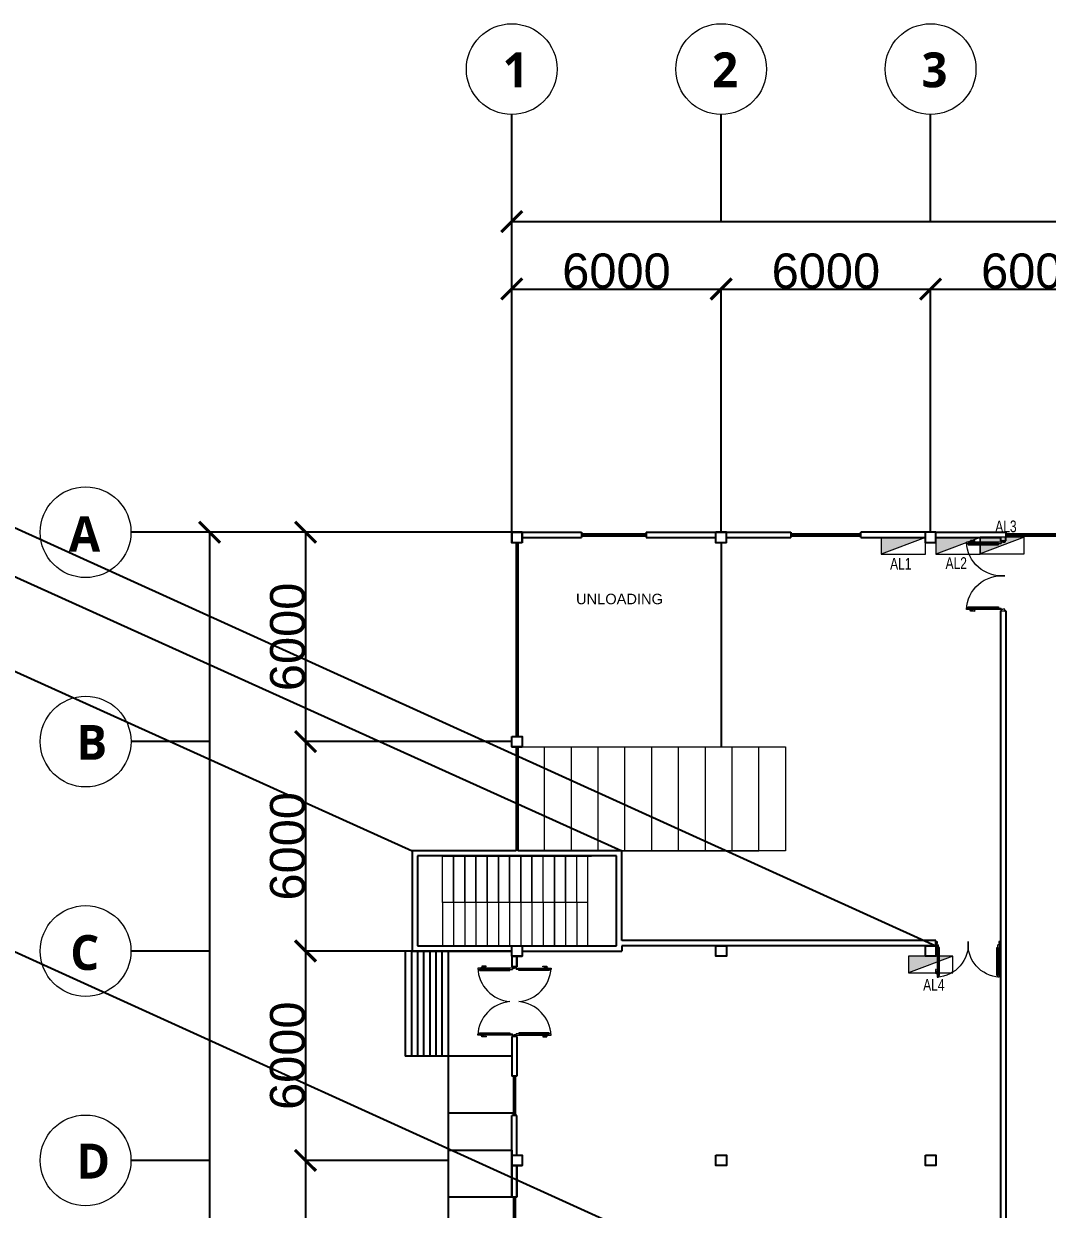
# Model space of a CAD drawing. Header units: millimetres. Extents: x 3339 to 2017737, y 4955 to 2748989.
# Drawn here: x 1082071 to 1111394, y 1418043 to 1452013 of the extents above; entities that cross this region are included whole.
import ezdxf

# ---------------------------------------------------------------- set-up
doc = ezdxf.new("R2010")
doc.units = ezdxf.units.MM
doc.header["$LTSCALE"] = 30
for name, color, linetype, lineweight in [('A-DETL-GENF', 92, 'Continuous', 13), ('A-DOOR', 31, 'Continuous', 13), ('A-WALL', 113, 'Continuous', 13), ('LIGHTING', 3, 'Continuous', 5), ('P-SANR-FIXT', 6, 'Continuous', 13), ('S-GRID-IDEN', 1, 'Continuous', 13), ('STAIR', 1, 'Continuous', 5)]:
    doc.layers.add(name, color=color, linetype=linetype, lineweight=lineweight)
doc.layers.add('POSTE', color=50, linetype='Continuous')
doc.styles.add('Arial Narrow', font='ARIALN.TTF', dxfattribs={"height": 200})
doc.styles.add('Arial Narrow_1', font='ARIALN.TTF', dxfattribs={"height": 450})
doc.styles.get("Standard").update_dxf_attribs({"font": 'arial.ttf'})
doc.styles.add('style1', font='arial.ttf', dxfattribs={"height": 100})
doc.dimstyles.new('ISO-25', dxfattribs={"dimtxt": 1000, "dimasz": 600, "dimexe": 1.25, "dimexo": 0.625, "dimtad": 1, "dimtxsty": 'Standard', "dimblk": 'ARCHTICK', "dimcen": 2.5, "dimclrd": 4, "dimadec": 0, "dimazin": 0, "dimtfac": 1, "dimtmove": 0, "dimatfit": 3, "dimfxl": 1, "dimarcsym": 0})

# ---------------------------------------------------------------- blocks, each defined once
blk = doc.blocks.new('POSTE')
for p, q in [((300, 300), (0, 300)), ((300, 0), (300, 300)), ((300, 0), (300, 0))]:
    blk.add_line(p, q)
blk.add_lwpolyline([(300, 0), (0, 0), (0, 300)])
blk = doc.blocks.new('POSTE 1')
blk.add_blockref('POSTE', (0, -30))
blk = doc.blocks.new('Poste 2')
at = {"layer": 'POSTE'}
blk.add_lwpolyline([(-300, 0), (0, 0), (0, -300), (-300, -300)], close=True, dxfattribs=at)
blk = doc.blocks.new('POSTE bot left')
at = {"layer": 'POSTE'}
blk.add_lwpolyline([(0, 300), (300, 300), (300, 0), (0, 0)], close=True, dxfattribs=at)
blk = doc.blocks.new('Poste ulit')
at = {"layer": 'POSTE'}
blk.add_lwpolyline([(1007266, 1373395), (1007566, 1373395), (1007566, 1373095), (1007266, 1373095)], close=True, dxfattribs=at)
blk = doc.blocks.new('POSTEEEE')
at = {"layer": 'POSTE'}
blk.add_blockref('Poste ulit', (-1007266, -1373095), dxfattribs=at)
blk = doc.blocks.new('Poste 3')
at = {"layer": 'POSTE'}
blk.add_lwpolyline([(0, 0), (300, 0), (300, -300), (0, -300)], close=True, dxfattribs=at)
blk = doc.blocks.new('D1')
at = {"layer": 'A-DETL-GENF'}
for p, q in [((181, 1495), (1047, 1495)), ((181, 1465), (181, 1495)), ((1047, 1465), (181, 1465)), ((873, 1574), (861, 1586)), ((861, 1586), (943, 1586)), ((861, 1567), (861, 1586)), ((873, 1567), (861, 1567)), ((943, 1574), (873, 1574)), ((873, 1574), (873, 1567)), ((905, 1535), (912, 1541)), ((1020, 1535), (905, 1535)), ((912, 1541), (1013, 1541)), ((943, 1586), (943, 1574)), ((943, 1573), (943, 1586)), ((943, 1586), (982, 1586)), ((982, 1573), (943, 1573)), ((947, 1573), (978, 1573)), ((947, 1541), (947, 1573)), ((978, 1541), (947, 1541)), ((978, 1573), (978, 1541)), ((982, 1586), (982, 1573)), ((1013, 1541), (1020, 1535)), ((1047, 1495), (1047, 1465)), ((1047, -319), (181, -319)), ((181, -319), (181, -349)), ((1047, -349), (1047, -319)), ((181, -349), (1047, -349)), ((873, -421), (861, -421)), ((861, -421), (861, -440)), ((873, -428), (861, -440)), ((861, -440), (943, -440)), ((873, -428), (873, -421)), ((943, -428), (873, -428)), ((1020, -389), (905, -389)), ((905, -389), (912, -395)), ((912, -395), (1013, -395)), ((943, -427), (943, -440)), ((982, -427), (943, -427)), ((943, -440), (943, -428)), ((943, -440), (982, -440)), ((978, -395), (947, -395)), ((947, -395), (947, -427)), ((947, -427), (978, -427)), ((978, -427), (978, -395)), ((982, -440), (982, -427)), ((1013, -395), (1020, -389))]:
    blk.add_line(p, q, dxfattribs=at)
at = {"layer": 'A-DOOR', "lineweight": 18}
for p, q in [((100, 1573), (0, 1573)), ((0, 1573), (0, 1528)), ((0, 1528), (57, 1528)), ((57, 1528), (57, 1538)), ((57, 1538), (100, 1538)), ((100, 1538), (100, 1573)), ((100, 1538), (100, 1495)), ((100, 1535), (1100, 1535)), ((1100, 1495), (100, 1495)), ((1100, 1535), (1100, 1495)), ((0, -427), (0, -382)), ((0, -382), (57, -382)), ((100, -427), (0, -427)), ((57, -382), (57, -392)), ((57, -392), (100, -392)), ((1100, -349), (100, -349)), ((100, -392), (100, -349)), ((100, -389), (1100, -389)), ((100, -392), (100, -427)), ((1100, -389), (1100, -349))]:
    blk.add_line(p, q, dxfattribs=at)
at = {"layer": 'A-DOOR'}
for centre, start, end in [((88, 1583), 265.0387, 357.3037), ((88, -437), 2.6963, 94.9613)]:
    blk.add_arc(centre, 1013, start, end, dxfattribs=at)
blk = doc.blocks.new('panel')
at = {"layer": 'P-SANR-FIXT', "linetype": 'ByBlock'}
h = blk.add_hatch(color=0, dxfattribs=at)
h.dxf.hatch_style = 1
h.paths.add_polyline_path([(800, 0), (0, 0), (0, -300)])
at = {"layer": 'P-SANR-FIXT', "color": 3, "linetype": 'ByBlock'}
for p, q in [((800, 0), (0, 0)), ((0, 0), (0, -300)), ((800, 0), (0, -300)), ((800, -300), (800, 0)), ((0, -300), (800, -300))]:
    blk.add_line(p, q, dxfattribs=at)
blk = doc.blocks.new('WE1')
at = {"layer": 'STAIR'}
for p, q in [((-8000, 0), (-8000, -3100)), ((0, 0), (-8000, 0)), ((-8000, 0), (-7200, 0)), ((-7200, 0), (-6400, 0)), ((-7200, 0), (-7200, -3100)), ((-6400, 0), (-5600, 0)), ((-6400, 0), (-6400, -3100)), ((-5600, 0), (-4800, 0)), ((-5600, 0), (-5600, -3100)), ((-4800, 0), (-4000, 0)), ((-4800, 0), (-4800, -3100)), ((-4000, 0), (-3200, 0)), ((-4000, 0), (-4000, -3100)), ((-3200, 0), (-2400, 0)), ((-3200, 0), (-3200, -3100)), ((-2400, 0), (-2400, 0)), ((-2400, 0), (-1600, 0)), ((-2400, -3100), (-2400, 0)), ((-1600, 0), (-800, 0)), ((-1600, 0), (-1600, -3100)), ((-800, 0), (-800, -3100)), ((0, -3100), (0, 0)), ((-8000, -3100), (0, -3100)), ((-8000, -3100), (-7200, -3100)), ((-7200, -3100), (-6400, -3100)), ((-6400, -3100), (-5600, -3100)), ((-5600, -3100), (-4800, -3100)), ((-4800, -3100), (-4000, -3100)), ((-4000, -3100), (-3200, -3100)), ((-3200, -3100), (-2400, -3100)), ((-2400, -3100), (-1600, -3100)), ((-1600, -3100), (-800, -3100))]:
    blk.add_line(p, q, dxfattribs=at)
blk = doc.blocks.new('_ArchTick')
at = {"color": 0, "linetype": 'ByBlock', "const_width": 0.15}
blk.add_lwpolyline([(-0.5, -0.5), (0.5, 0.5)], dxfattribs=at)
blk = doc.blocks.new('*D66')
at = {"color": 0, "lineweight": -2, "transparency": 16777216}
for p, q in [((1096052, 1437444), (1090144, 1437444)), ((1096052, 1431444), (1090144, 1431444))]:
    blk.add_line(p, q, dxfattribs=at)
at = {"color": 4, "lineweight": -2, "transparency": 16777216}
blk.add_line((1090146, 1437444), (1090146, 1431444), dxfattribs=at)
at = {"layer": 'Defpoints', "color": 0, "transparency": 16777216}
for p in [(1096052, 1437444), (1090146, 1431444), (1096052, 1431444)]:
    blk.add_point(p, dxfattribs=at)
at = {"color": 4, "lineweight": -2, "transparency": 16777216, "xscale": 600, "yscale": 600, "zscale": 600}
for p, rotation in [((1090146, 1437444), 90), ((1090146, 1431444), 270)]:
    blk.add_blockref('_ArchTick', p, dxfattribs=dict(at, rotation=rotation))
at = {"color": 0, "transparency": 16777216, "insert": (1089635, 1434444), "char_height": 1000, "attachment_point": 5, "rotation": 90}
blk.add_mtext('6000', dxfattribs=at)
blk = doc.blocks.new('*D67')
at = {"color": 0, "lineweight": -2, "transparency": 16777216}
for p, q in [((1096052, 1431444), (1090143, 1431444)), ((1096052, 1425444), (1090143, 1425444))]:
    blk.add_line(p, q, dxfattribs=at)
at = {"color": 4, "lineweight": -2, "transparency": 16777216}
blk.add_line((1090144, 1431444), (1090144, 1425444), dxfattribs=at)
at = {"layer": 'Defpoints', "color": 0, "transparency": 16777216}
for p in [(1096052, 1431444), (1090144, 1425444), (1096052, 1425444)]:
    blk.add_point(p, dxfattribs=at)
at = {"color": 4, "lineweight": -2, "transparency": 16777216, "xscale": 600, "yscale": 600, "zscale": 600}
for p, rotation in [((1090144, 1431444), 90), ((1090144, 1425444), 270)]:
    blk.add_blockref('_ArchTick', p, dxfattribs=dict(at, rotation=rotation))
at = {"color": 0, "transparency": 16777216, "insert": (1089633, 1428444), "char_height": 1000, "attachment_point": 5, "rotation": 90}
blk.add_mtext('6000', dxfattribs=at)
blk = doc.blocks.new('*D72')
at = {"color": 0, "lineweight": -2, "transparency": 16777216}
for p, q in [((1096052, 1437444), (1096052, 1444413)), ((1102052, 1437444), (1102052, 1444413))]:
    blk.add_line(p, q, dxfattribs=at)
at = {"color": 4, "lineweight": -2, "transparency": 16777216}
blk.add_line((1096052, 1444412), (1102052, 1444412), dxfattribs=at)
at = {"layer": 'Defpoints', "color": 0, "transparency": 16777216}
for p in [(1102052, 1444412), (1096052, 1437444), (1102052, 1437444)]:
    blk.add_point(p, dxfattribs=at)
at = {"color": 4, "lineweight": -2, "transparency": 16777216, "xscale": 600, "yscale": 600, "zscale": 600, "rotation": 180}
blk.add_blockref('_ArchTick', (1096052, 1444412), dxfattribs=at)
at = {"color": 4, "lineweight": -2, "transparency": 16777216, "xscale": 600, "yscale": 600, "zscale": 600}
blk.add_blockref('_ArchTick', (1102052, 1444412), dxfattribs=at)
at = {"color": 0, "transparency": 16777216, "insert": (1099052, 1444923), "char_height": 1000, "attachment_point": 5}
blk.add_mtext('6000', dxfattribs=at)
blk = doc.blocks.new('*D73')
at = {"color": 0, "lineweight": -2, "transparency": 16777216}
for p, q in [((1102052, 1437444), (1102052, 1444413)), ((1108052, 1437444), (1108052, 1444413))]:
    blk.add_line(p, q, dxfattribs=at)
at = {"color": 4, "lineweight": -2, "transparency": 16777216}
blk.add_line((1102052, 1444412), (1108052, 1444412), dxfattribs=at)
at = {"layer": 'Defpoints', "color": 0, "transparency": 16777216}
for p in [(1108052, 1444412), (1102052, 1437444), (1108052, 1437444)]:
    blk.add_point(p, dxfattribs=at)
at = {"color": 4, "lineweight": -2, "transparency": 16777216, "xscale": 600, "yscale": 600, "zscale": 600, "rotation": 180}
blk.add_blockref('_ArchTick', (1102052, 1444412), dxfattribs=at)
at = {"color": 4, "lineweight": -2, "transparency": 16777216, "xscale": 600, "yscale": 600, "zscale": 600}
blk.add_blockref('_ArchTick', (1108052, 1444412), dxfattribs=at)
at = {"color": 0, "transparency": 16777216, "insert": (1105052, 1444923), "char_height": 1000, "attachment_point": 5}
blk.add_mtext('6000', dxfattribs=at)
blk = doc.blocks.new('*D74')
at = {"color": 0, "lineweight": -2, "transparency": 16777216}
for p, q in [((1108052, 1437444), (1108052, 1444413)), ((1114052, 1437444), (1114052, 1444413))]:
    blk.add_line(p, q, dxfattribs=at)
at = {"color": 4, "lineweight": -2, "transparency": 16777216}
blk.add_line((1108052, 1444412), (1114052, 1444412), dxfattribs=at)
at = {"layer": 'Defpoints', "color": 0, "transparency": 16777216}
for p in [(1114052, 1444412), (1108052, 1437444), (1114052, 1437444)]:
    blk.add_point(p, dxfattribs=at)
at = {"color": 4, "lineweight": -2, "transparency": 16777216, "xscale": 600, "yscale": 600, "zscale": 600, "rotation": 180}
blk.add_blockref('_ArchTick', (1108052, 1444412), dxfattribs=at)
at = {"color": 4, "lineweight": -2, "transparency": 16777216, "xscale": 600, "yscale": 600, "zscale": 600}
blk.add_blockref('_ArchTick', (1114052, 1444412), dxfattribs=at)
at = {"color": 0, "transparency": 16777216, "insert": (1111052, 1444923), "char_height": 1000, "attachment_point": 5}
blk.add_mtext('6000', dxfattribs=at)
blk = doc.blocks.new('Grid - M_Grid Head - Circle-24584-A - GROUND FLOOR PLAN')
at = {"layer": 'S-GRID-IDEN'}
blk.add_circle((0, 0), 6.5, dxfattribs=at)
blk = doc.blocks.new('Letter sa bilog')
at = {"layer": 'S-GRID-IDEN', "xscale": 99.99999999999993, "yscale": 99.99999999999993, "zscale": 99.99999999999993}
blk.add_blockref('Grid - M_Grid Head - Circle-24584-A - GROUND FLOOR PLAN', (-650, 0), dxfattribs=at)
at = {"layer": 'S-GRID-IDEN', "insert": (-891, 223), "char_height": 500, "width": 424.89, "attachment_point": 1, "style": 'Arial Narrow_1'}
blk.add_mtext('{\\f@Malgun Gothic|b1|i0|c0|p34;A}', dxfattribs=at)

msp = doc.modelspace()

# ---------------------------------------------------------------- linework, layer by layer
for p, q in [((1096052.248, 1444412.236), (1096052.248, 1449412.236)), ((1102052.248, 1446341.727), (1102052.248, 1449413.486)), ((1108052.248, 1446341.727), (1108052.248, 1449412.236)), ((1096052.248, 1444414.111), (1096052.248, 1446342.977)), ((1064069.912, 1441477.125), (1093202.248, 1428318.818)), ((1070069.912, 1441477.125), (1099202.248, 1428318.818)), ((1079219.912, 1438752.125), (1108202.248, 1425593.818)), ((1090144.482, 1437443.818), (1085144.482, 1437443.818)), ((1090143.857, 1437443.818), (1087393.583, 1437443.818)), ((1096052.248, 1437443.818), (1098052.248, 1437443.818)), ((1096052.248, 1437143.818), (1096052.248, 1437443.818)), ((1096052.248, 1437443.818), (1096052.248, 1437143.818)), ((1096352.248, 1437293.818), (1098052.248, 1437293.818)), ((1098052.248, 1437443.818), (1098052.248, 1437293.818)), ((1098052.248, 1437393.818), (1099902.248, 1437393.818)), ((1098052.248, 1437343.818), (1099902.248, 1437343.818)), ((1099902.248, 1437443.818), (1103902.248, 1437443.818)), ((1099902.248, 1437443.818), (1099902.248, 1437293.818)), ((1099902.248, 1437293.818), (1101902.248, 1437293.818)), ((1102202.248, 1437443.683), (1104052.248, 1437443.683)), ((1102202.248, 1437293.818), (1103902.248, 1437293.818)), ((1102202.248, 1437293.818), (1103902.248, 1437293.818)), ((1103902.248, 1437443.683), (1103902.248, 1437443.818)), ((1103902.248, 1437293.818), (1103902.248, 1437293.818)), ((1103902.248, 1437293.818), (1104052.248, 1437293.818)), ((1104052.248, 1437443.683), (1104052.248, 1437293.818)), ((1104052.248, 1437393.751), (1106052.248, 1437393.751)), ((1104052.248, 1437343.751), (1106052.248, 1437343.751)), ((1107902.248, 1437443.683), (1106052.248, 1437443.683)), ((1106052.248, 1437293.818), (1106052.248, 1437443.683)), ((1106052.248, 1437293.818), (1107902.248, 1437293.818)), ((1108202.248, 1437443.683), (1110202.248, 1437443.683)), ((1108202.248, 1437293.818), (1109902.896, 1437293.818)), ((1108202.896, 1437293.818), (1109902.896, 1437293.818)), ((1109902.896, 1437443.683), (1109902.896, 1437443.818)), ((1109902.896, 1437293.818), (1109902.896, 1437293.818)), ((1109902.896, 1437293.818), (1110052.248, 1437293.818)), ((1110052.248, 1437293.818), (1110052.248, 1437193.818)), ((1110202.248, 1437443.683), (1110202.248, 1437293.818)), ((1110202.248, 1437393.751), (1112052.248, 1437393.751)), ((1110202.248, 1437343.751), (1112052.248, 1437343.751)), ((1110202.248, 1437193.818), (1110202.248, 1437293.818)), ((1096052.248, 1437147.116), (1096052.248, 1437147.116)), ((1096177.248, 1437143.818), (1096177.248, 1431593.818)), ((1096227.248, 1437143.818), (1096227.248, 1431593.818)), ((1102052.248, 1437143.683), (1102052.248, 1431291.34)), ((1110052.248, 1437193.818), (1110202.248, 1437193.818)), ((1110077.248, 1435193.818), (1110052.248, 1435193.818)), ((1110052.248, 1435193.818), (1110052.248, 1401518.818)), ((1110177.248, 1435193.818), (1110202.248, 1435193.818)), ((1110202.248, 1435193.818), (1110202.248, 1413518.818)), ((1096052.248, 1431293.818), (1096052.248, 1431593.818)), ((1087394.833, 1431443.818), (1085145.732, 1431443.818)), ((1096177.248, 1431293.818), (1096177.248, 1428318.818)), ((1096227.248, 1431293.818), (1096227.248, 1428318.818)), ((1093202.248, 1428318.818), (1093202.248, 1425443.818)), ((1096177.248, 1428318.818), (1093202.248, 1428318.818)), ((1099052.248, 1428168.818), (1093352.248, 1428168.818)), ((1093352.248, 1428168.818), (1093352.248, 1425593.818)), ((1094065.686, 1428168.818), (1098338.809, 1428168.818)), ((1099202.248, 1428318.818), (1096227.248, 1428318.818)), ((1099052.248, 1425593.818), (1099052.248, 1428168.818)), ((1099202.248, 1425743.818), (1099202.248, 1428318.818)), ((1079219.912, 1426602.125), (1108202.248, 1413443.818)), ((1108202.601, 1425743.818), (1099202.248, 1425743.818)), ((1108202.601, 1425593.818), (1108202.601, 1425743.818)), ((1087394.833, 1425443.818), (1085144.482, 1425443.818)), ((1096051.623, 1425443.818), (1090143.232, 1425443.818)), ((1096052.248, 1425443.818), (1093002.248, 1425443.818)), ((1093002.248, 1425443.818), (1093002.248, 1422427.153)), ((1093177.248, 1425443.818), (1093177.248, 1422427.153)), ((1093202.248, 1425443.818), (1096052.248, 1425443.818)), ((1096052.248, 1425443.818), (1093202.248, 1425443.818)), ((1093352.248, 1425593.818), (1096052.248, 1425593.818)), ((1093352.248, 1425443.818), (1093352.248, 1422427.153)), ((1093527.248, 1425443.818), (1093527.248, 1422427.153)), ((1093702.248, 1425443.818), (1093702.248, 1422427.153)), ((1093877.248, 1425443.818), (1093877.248, 1422427.153)), ((1094052.248, 1425443.818), (1094052.248, 1422427.153)), ((1094227.248, 1425443.818), (1094227.248, 1422427.153)), ((1096352.248, 1425593.818), (1099052.248, 1425593.818)), ((1096352.248, 1425443.818), (1097234.748, 1425443.818)), ((1097234.748, 1425443.818), (1099202.248, 1425443.818)), ((1099202.248, 1425593.818), (1099202.248, 1425443.818)), ((1108202.601, 1425593.818), (1099202.248, 1425593.818)), ((1108202.248, 1425593.818), (1108202.248, 1425293.818)), ((1109130.166, 1425593.818), (1109124.865, 1425593.818)), ((1096052.248, 1425293.818), (1096052.248, 1424994.158)), ((1096202.248, 1425293.818), (1096202.248, 1424993.818)), ((1096202.248, 1424993.818), (1096202.248, 1425293.818)), ((1096052.248, 1424994.158), (1096077.248, 1424993.818)), ((1096202.248, 1424993.818), (1096077.248, 1424993.818)), ((1096202.248, 1424993.818), (1096177.248, 1424993.818)), ((1096052.248, 1422993.818), (1096052.248, 1421860.488)), ((1096077.248, 1422993.818), (1096052.248, 1422993.818)), ((1096052.248, 1422993.818), (1096052.248, 1422427.153)), ((1096177.248, 1422993.818), (1096202.248, 1422993.818)), ((1096202.248, 1422993.818), (1096202.248, 1421860.488)), ((1096202.248, 1422993.818), (1096202.248, 1421860.488)), ((1096052.248, 1422427.153), (1093002.248, 1422427.153)), ((1094227.248, 1422427.153), (1094227.248, 1414320.286)), ((1094227.248, 1422427.153), (1094227.248, 1414327.153)), ((1094227.248, 1422427.153), (1094227.248, 1420807.153)), ((1096052.248, 1422427.153), (1094670.289, 1422427.153)), ((1096202.248, 1421860.488), (1096052.248, 1421860.488)), ((1096102.248, 1421860.488), (1096102.248, 1420727.158)), ((1096152.248, 1421860.488), (1096152.248, 1420727.158)), ((1094227.248, 1420807.153), (1096102.248, 1420807.153)), ((1094227.248, 1420807.153), (1094227.248, 1419737.153)), ((1096052.248, 1418393.818), (1096052.248, 1420727.158)), ((1096202.248, 1420727.158), (1096052.248, 1420727.158)), ((1096202.248, 1419593.818), (1096202.248, 1420727.158)), ((1094227.248, 1419737.153), (1096052.248, 1419737.153)), ((1096052.248, 1419737.153), (1096052.248, 1418392.153)), ((1087394.833, 1419443.818), (1085144.482, 1419443.818)), ((1094227.248, 1419443.818), (1090141.982, 1419443.818)), ((1094227.248, 1419443.818), (1090143.232, 1419443.818)), ((1090144.482, 1419443.818), (1090143.232, 1419443.818)), ((1096202.248, 1419293.818), (1096202.248, 1418393.818)), ((1096202.248, 1418393.818), (1096202.248, 1419293.818)), ((1101902.248, 1419593.818), (1102052.248, 1419593.818)), ((1107902.248, 1419593.818), (1108052.248, 1419593.818)), ((1096052.248, 1418392.153), (1094227.248, 1418392.153)), ((1094227.248, 1418373.72), (1094227.248, 1417573.72)), ((1096202.248, 1418393.818), (1096052.248, 1418393.818)), ((1096102.248, 1418393.818), (1096102.248, 1417493.818)), ((1096152.248, 1418393.818), (1096152.248, 1417493.818))]:
    msp.add_line(p, q)
at = {"color": 4}
for p, q in [((1096052.248, 1446341.727), (1140052.248, 1446341.727)), ((1087394.833, 1437443.818), (1087394.833, 1366443.818)), ((1090144.482, 1425443.818), (1090144.482, 1419443.818)), ((1090143.232, 1419443.818), (1090143.232, 1413443.818))]:
    msp.add_line(p, q, dxfattribs=at)
at = {"layer": 'A-DETL-GENF'}
for p, q in [((1095996.307, 1424915.818), (1095130.307, 1424915.818)), ((1095130.307, 1424915.818), (1095130.307, 1424885.818)), ((1095130.307, 1424885.818), (1095996.307, 1424885.818)), ((1095163.948, 1424962.168), (1095157.598, 1424955.818)), ((1095157.598, 1424955.818), (1095271.898, 1424955.818)), ((1095265.548, 1424962.168), (1095163.948, 1424962.168)), ((1095233.798, 1425006.618), (1095195.698, 1425006.618)), ((1095195.698, 1425006.618), (1095195.698, 1424993.918)), ((1095195.698, 1424993.918), (1095233.798, 1424993.918)), ((1095230.623, 1424993.918), (1095198.873, 1424993.918)), ((1095198.873, 1424993.918), (1095198.873, 1424962.168)), ((1095198.873, 1424962.168), (1095230.623, 1424962.168)), ((1095230.623, 1424962.168), (1095230.623, 1424993.918)), ((1095316.205, 1425006.618), (1095233.798, 1425006.618)), ((1095233.798, 1425006.618), (1095233.798, 1424995.171)), ((1095233.798, 1424993.918), (1095233.798, 1425006.618)), ((1095233.798, 1424995.171), (1095304.35, 1424995.171)), ((1095271.898, 1424955.818), (1095265.548, 1424962.168)), ((1095304.35, 1424995.171), (1095315.797, 1425006.618)), ((1095304.35, 1424995.171), (1095304.35, 1424987.457)), ((1095304.35, 1424987.457), (1095316.205, 1424987.457)), ((1095316.205, 1424987.457), (1095316.205, 1425006.618)), ((1095996.307, 1424885.818), (1095996.307, 1424915.818)), ((1096258.188, 1424915.818), (1097124.188, 1424915.818)), ((1096258.188, 1424885.818), (1096258.188, 1424915.818)), ((1097124.188, 1424885.818), (1096258.188, 1424885.818)), ((1096938.291, 1425006.618), (1097020.698, 1425006.618)), ((1096938.291, 1424987.457), (1096938.291, 1425006.618)), ((1096950.145, 1424987.457), (1096938.291, 1424987.457)), ((1096950.145, 1424995.171), (1096938.698, 1425006.618)), ((1097020.698, 1424995.171), (1096950.145, 1424995.171)), ((1096950.145, 1424995.171), (1096950.145, 1424987.457)), ((1096982.598, 1424955.818), (1096988.948, 1424962.168)), ((1097096.898, 1424955.818), (1096982.598, 1424955.818)), ((1096988.948, 1424962.168), (1097090.548, 1424962.168)), ((1097020.698, 1425006.618), (1097020.698, 1424995.171)), ((1097020.698, 1424993.918), (1097020.698, 1425006.618)), ((1097020.698, 1425006.618), (1097058.798, 1425006.618)), ((1097058.798, 1424993.918), (1097020.698, 1424993.918)), ((1097023.873, 1424993.918), (1097055.623, 1424993.918)), ((1097023.873, 1424962.168), (1097023.873, 1424993.918)), ((1097055.623, 1424962.168), (1097023.873, 1424962.168)), ((1097055.623, 1424993.918), (1097055.623, 1424962.168)), ((1097058.798, 1425006.618), (1097058.798, 1424993.918)), ((1097090.548, 1424962.168), (1097096.898, 1424955.818)), ((1097124.188, 1424915.818), (1097124.188, 1424885.818)), ((1095130.307, 1423101.818), (1095996.307, 1423101.818)), ((1095130.307, 1423071.818), (1095130.307, 1423101.818)), ((1095996.307, 1423071.818), (1095130.307, 1423071.818)), ((1095157.598, 1423031.818), (1095271.898, 1423031.818)), ((1095163.948, 1423025.468), (1095157.598, 1423031.818)), ((1095265.548, 1423025.468), (1095163.948, 1423025.468)), ((1095198.873, 1422993.718), (1095198.873, 1423025.468)), ((1095198.873, 1423025.468), (1095230.623, 1423025.468)), ((1095230.623, 1423025.468), (1095230.623, 1422993.718)), ((1095271.898, 1423031.818), (1095265.548, 1423025.468)), ((1095996.307, 1423101.818), (1095996.307, 1423071.818)), ((1097124.188, 1423101.818), (1096258.188, 1423101.818)), ((1096258.188, 1423101.818), (1096258.188, 1423071.818)), ((1096258.188, 1423071.818), (1097124.188, 1423071.818)), ((1097096.898, 1423031.818), (1096982.598, 1423031.818)), ((1096982.598, 1423031.818), (1096988.948, 1423025.468)), ((1096988.948, 1423025.468), (1097090.548, 1423025.468)), ((1097055.623, 1423025.468), (1097023.873, 1423025.468)), ((1097023.873, 1423025.468), (1097023.873, 1422993.718)), ((1097055.623, 1422993.718), (1097055.623, 1423025.468)), ((1097090.548, 1423025.468), (1097096.898, 1423031.818)), ((1097124.188, 1423071.818), (1097124.188, 1423101.818)), ((1095195.698, 1422981.018), (1095195.698, 1422993.718)), ((1095195.698, 1422993.718), (1095233.798, 1422993.718)), ((1095233.798, 1422981.018), (1095195.698, 1422981.018)), ((1095230.623, 1422993.718), (1095198.873, 1422993.718)), ((1095233.798, 1422993.718), (1095233.798, 1422981.018)), ((1095233.798, 1422981.018), (1095233.798, 1422992.465)), ((1095233.798, 1422992.465), (1095304.35, 1422992.465)), ((1095316.205, 1422981.018), (1095233.798, 1422981.018)), ((1095304.35, 1422992.465), (1095304.35, 1423000.179)), ((1095304.35, 1423000.179), (1095316.205, 1423000.179)), ((1095304.35, 1422992.465), (1095315.797, 1422981.018)), ((1095316.205, 1423000.179), (1095316.205, 1422981.018)), ((1096950.145, 1423000.179), (1096938.291, 1423000.179)), ((1096938.291, 1423000.179), (1096938.291, 1422981.018)), ((1096938.291, 1422981.018), (1097020.698, 1422981.018)), ((1096950.145, 1422992.465), (1096938.698, 1422981.018)), ((1096950.145, 1422992.465), (1096950.145, 1423000.179)), ((1097020.698, 1422992.465), (1096950.145, 1422992.465)), ((1097020.698, 1422993.718), (1097020.698, 1422981.018)), ((1097058.798, 1422993.718), (1097020.698, 1422993.718)), ((1097020.698, 1422981.018), (1097020.698, 1422992.465)), ((1097020.698, 1422981.018), (1097058.798, 1422981.018)), ((1097023.873, 1422993.718), (1097055.623, 1422993.718)), ((1097058.798, 1422981.018), (1097058.798, 1422993.718))]:
    msp.add_line(p, q, dxfattribs=at)
at = {"layer": 'A-DOOR', "lineweight": 18}
for p, q in [((1096077.248, 1424955.818), (1095077.248, 1424955.818)), ((1095077.248, 1424955.818), (1095077.248, 1424915.818)), ((1095077.248, 1424915.818), (1096077.248, 1424915.818)), ((1096077.248, 1424993.818), (1096177.248, 1424993.818)), ((1096077.248, 1424958.818), (1096077.248, 1424993.818)), ((1096177.248, 1424993.818), (1096077.248, 1424993.818)), ((1096077.248, 1424993.818), (1096077.248, 1424948.818)), ((1096120.248, 1424958.818), (1096077.248, 1424958.818)), ((1096077.248, 1424958.818), (1096077.248, 1424915.818)), ((1096077.248, 1424948.818), (1096134.248, 1424948.818)), ((1096120.248, 1424948.818), (1096120.248, 1424958.818)), ((1096177.248, 1424948.818), (1096120.248, 1424948.818)), ((1096134.248, 1424948.818), (1096134.248, 1424958.818)), ((1096134.248, 1424958.818), (1096177.248, 1424958.818)), ((1096177.248, 1424993.818), (1096177.248, 1424948.818)), ((1096177.248, 1424958.818), (1096177.248, 1424993.818)), ((1096177.248, 1424958.818), (1096177.248, 1424915.818)), ((1096177.248, 1424955.818), (1097177.248, 1424955.818)), ((1097177.248, 1424915.818), (1096177.248, 1424915.818)), ((1097177.248, 1424955.818), (1097177.248, 1424915.818)), ((1095077.248, 1423031.818), (1095077.248, 1423071.818)), ((1095077.248, 1423071.818), (1096077.248, 1423071.818)), ((1096077.248, 1423031.818), (1095077.248, 1423031.818)), ((1096077.248, 1423028.818), (1096077.248, 1423071.818)), ((1096077.248, 1422993.818), (1096077.248, 1423038.818)), ((1096077.248, 1423038.818), (1096134.248, 1423038.818)), ((1096120.248, 1423028.818), (1096077.248, 1423028.818)), ((1096077.248, 1423028.818), (1096077.248, 1422993.818)), ((1096177.248, 1423038.818), (1096120.248, 1423038.818)), ((1096120.248, 1423038.818), (1096120.248, 1423028.818)), ((1096134.248, 1423038.818), (1096134.248, 1423028.818)), ((1096134.248, 1423028.818), (1096177.248, 1423028.818)), ((1097177.248, 1423071.818), (1096177.248, 1423071.818)), ((1096177.248, 1423028.818), (1096177.248, 1423071.818)), ((1096177.248, 1422993.818), (1096177.248, 1423038.818)), ((1096177.248, 1423031.818), (1097177.248, 1423031.818)), ((1096177.248, 1423028.818), (1096177.248, 1422993.818)), ((1097177.248, 1423031.818), (1097177.248, 1423071.818)), ((1096077.248, 1422993.818), (1096177.248, 1422993.818)), ((1096177.248, 1422993.818), (1096077.248, 1422993.818))]:
    msp.add_line(p, q, dxfattribs=at)
at = {"layer": 'A-DOOR'}
for centre, start, end in [((1096089.599, 1425003.495), 182.6963499, 265.038693), ((1096164.896, 1425003.495), 274.961307, 357.3036501), ((1096089.599, 1422984.142), 94.961307, 177.3036501), ((1096164.896, 1422984.142), 2.6963499, 85.038693)]:
    msp.add_arc(centre, 1013.474, start, end, dxfattribs=at)
at = {"layer": 'P-SANR-FIXT', "color": 3, "linetype": 'ByBlock'}
msp.add_line((1107901.887, 1437293.683), (1107102.248, 1437293.683), dxfattribs=at)
at = {"layer": 'POSTE'}
for p, q in [((1096352.248, 1437440.521), (1096352.248, 1437143.818)), ((1096052.248, 1431293.818), (1096352.248, 1431293.818)), ((1096352.248, 1425593.818), (1096352.248, 1425293.818)), ((1096052.248, 1425293.818), (1096352.248, 1425293.818)), ((1096052.248, 1419293.818), (1096352.248, 1419293.818))]:
    msp.add_line(p, q, dxfattribs=at)
at = {"layer": 'STAIR'}
for p, q in [((1094065.686, 1426832.424), (1094065.686, 1428168.818)), ((1094386.421, 1426832.424), (1094386.421, 1428168.818)), ((1094386.421, 1428168.818), (1094386.421, 1426832.424)), ((1094707.156, 1426832.424), (1094707.156, 1428168.818)), ((1094707.156, 1428168.818), (1094707.156, 1426832.424)), ((1095027.89, 1426832.424), (1095027.89, 1428168.818)), ((1095027.89, 1428168.818), (1095027.89, 1426832.424)), ((1095348.625, 1426832.424), (1095348.625, 1428168.818)), ((1095348.625, 1428168.818), (1095348.625, 1426832.424)), ((1095669.36, 1426832.424), (1095669.36, 1428168.818)), ((1095669.36, 1428168.818), (1095669.36, 1426832.424)), ((1095990.094, 1426832.424), (1095990.094, 1428168.818)), ((1095990.094, 1428168.818), (1095990.094, 1426832.424)), ((1096310.829, 1426832.424), (1096310.829, 1428168.818)), ((1096310.829, 1428168.818), (1096310.829, 1426832.424)), ((1096631.564, 1426832.424), (1096631.564, 1428168.818)), ((1096631.564, 1428168.818), (1096631.564, 1426832.424)), ((1096952.298, 1426832.424), (1096952.298, 1428168.818)), ((1097273.033, 1426832.424), (1097273.033, 1428168.818)), ((1097273.033, 1426832.424), (1097273.033, 1428168.818)), ((1097273.033, 1428168.818), (1097273.033, 1426832.424)), ((1097593.768, 1426832.424), (1097593.768, 1428168.818)), ((1097593.768, 1428168.818), (1097593.768, 1426832.424)), ((1097914.502, 1426832.424), (1097914.502, 1428168.818)), ((1098235.237, 1426832.424), (1098235.237, 1428168.818)), ((1097273.033, 1426832.424), (1094065.686, 1426832.424)), ((1094065.686, 1426832.424), (1094065.686, 1425593.818)), ((1094386.421, 1426832.424), (1094065.686, 1426832.424)), ((1094707.156, 1426832.424), (1094386.421, 1426832.424)), ((1094386.421, 1426832.424), (1094386.421, 1425593.818)), ((1095027.89, 1426832.424), (1094707.156, 1426832.424)), ((1094707.156, 1426832.424), (1094707.156, 1425593.818)), ((1095348.625, 1426832.424), (1095027.89, 1426832.424)), ((1095027.89, 1426832.424), (1095027.89, 1425593.818)), ((1095669.36, 1426832.424), (1095348.625, 1426832.424)), ((1095348.625, 1426832.424), (1095348.625, 1425593.818)), ((1095990.094, 1426832.424), (1095669.36, 1426832.424)), ((1095669.36, 1426832.424), (1095669.36, 1425593.818)), ((1096310.829, 1426832.424), (1095990.094, 1426832.424)), ((1095990.094, 1426832.424), (1095990.094, 1425593.818)), ((1096631.564, 1426832.424), (1096310.829, 1426832.424)), ((1096310.829, 1426832.424), (1096310.829, 1425593.818)), ((1096952.298, 1426832.424), (1096631.564, 1426832.424)), ((1096631.564, 1426832.424), (1096631.564, 1425593.818)), ((1097273.033, 1426832.424), (1096952.298, 1426832.424)), ((1096952.298, 1426832.424), (1096952.298, 1425593.818)), ((1097273.033, 1425593.818), (1097273.033, 1426832.424)), ((1097593.768, 1426832.424), (1097273.033, 1426832.424)), ((1097273.033, 1426832.424), (1097273.033, 1425593.818)), ((1097914.502, 1426832.424), (1097593.768, 1426832.424)), ((1097593.768, 1426832.424), (1097593.768, 1425593.818)), ((1098235.237, 1426832.424), (1097914.502, 1426832.424)), ((1097914.502, 1426832.424), (1097914.502, 1425593.818)), ((1098235.237, 1425593.818), (1098235.237, 1426832.424))]:
    msp.add_line(p, q, dxfattribs=at)

# ---------------------------------------------------------------- block references
at = {"color": 4, "xscale": 600, "yscale": 600, "zscale": 600}
for p, rotation in [((1096052.248, 1446341.727), 180), ((1087394.833, 1437443.818), 90), ((1090144.482, 1425443.818), 90), ((1090143.232, 1419443.818), 90), ((1090144.482, 1419443.818), 270)]:
    msp.add_blockref('_ArchTick', p, dxfattribs=dict(at, rotation=rotation))
at = {"xscale": 2, "yscale": 2, "zscale": 2}
msp.add_blockref('Letter sa bilog', (1085144.482, 1437443.818), dxfattribs=at)
at = {"color": 242, "true_color": 0xcd2027, "xscale": 1.583653583671464, "yscale": 1.583653583671464, "zscale": 1.583653583671464}
for p in [(1106634.964, 1437293.683), (1108202.896, 1437293.818), (1109469.819, 1437298.571), (1107418.786, 1425293.818)]:
    msp.add_blockref('panel', p, dxfattribs=at)
for name, p in [('POSTEEEE', (1101902.248, 1419293.818)), ('Poste 3', (1107902.248, 1419593.818))]:
    msp.add_blockref(name, p)
at = {"layer": 'A-WALL', "xscale": -1}
msp.add_blockref('D1', (1110177.248, 1435620.818), dxfattribs=at)
at = {"layer": 'A-WALL', "xscale": -0.9249151184051834, "yscale": 0.9249151184051834, "zscale": 0.9249151184051834, "rotation": 90}
msp.add_blockref('D1', (1109657.492, 1425715.064), dxfattribs=at)
at = {"layer": 'POSTE'}
for name, p in [('POSTE 1', (1096052.248, 1437173.818)), ('POSTE 1', (1096052.248, 1437173.818)), ('POSTE 1', (1096052.248, 1437173.818)), ('POSTE 1', (1096052.248, 1437173.818)), ('POSTE', (1101902.248, 1437143.683)), ('POSTE', (1107902.248, 1437143.683)), ('Poste 2', (1096352.248, 1431593.818)), ('Poste 2', (1096352.248, 1425593.818)), ('POSTE bot left', (1101902.248, 1425293.818)), ('POSTE bot left', (1107902.248, 1425293.818)), ('Poste 2', (1096352.248, 1419593.818))]:
    msp.add_blockref(name, p, dxfattribs=at)
at = {"layer": 'S-GRID-IDEN', "xscale": 199.9999999999999, "yscale": 199.9999999999999, "zscale": 199.9999999999999}
for p in [(1096052.248, 1450712.236), (1102052.248, 1450713.486), (1108052.248, 1450712.236), (1083845.732, 1431443.818), (1083844.482, 1425443.818), (1083844.482, 1419443.818)]:
    msp.add_blockref('Grid - M_Grid Head - Circle-24584-A - GROUND FLOOR PLAN', p, dxfattribs=at)
at = {"layer": 'STAIR', "xscale": -0.9588780560112938, "yscale": 0.9588780560112938, "zscale": 0.9588780560112938, "rotation": 180}
msp.add_blockref('WE1', (1103898.272, 1428318.818), dxfattribs=at)

# ---------------------------------------------------------------- texts
at = {"insert": (1097893.611, 1435680.227), "char_height": 100, "attachment_point": 1, "style": 'style1'}
msp.add_mtext_dynamic_manual_height_columns('{\\H3x;UNLOADING}', width=4436.95582, gutter_width=500, heights=[0], dxfattribs=at)
at = {"insert": (1089633.284, 1422443.818), "char_height": 1000, "attachment_point": 5, "rotation": 90}
msp.add_mtext('6000', dxfattribs=at)
at = {"layer": 'LIGHTING', "color": 1, "style": 'Arial Narrow', "width": 0.9}
for s, p in [('AL3', (1109903.306, 1437443.818)), ('AL1', (1106892.092, 1436373.339)), ('AL2', (1108480.321, 1436391.878)), ('AL4', (1107838.862, 1424307.675))]:
    msp.add_text(s, height=333.4607, dxfattribs=at).set_placement(p)
at = {"layer": 'S-GRID-IDEN', "char_height": 1000, "width": 849.78875, "attachment_point": 1, "style": 'Arial Narrow_1'}
for s, insert in [('{\\f@Malgun Gothic|b1|i0|c0|p34;2}', (1101790.448, 1451192.04)), ('{\\f@Malgun Gothic|b1|i0|c0|p34;3}', (1107790.448, 1451190.79)), ('{\\f@Malgun Gothic|b1|i0|c0|p34;1}', (1095790.448, 1451190.79)), ('{\\f@Malgun Gothic|b1|i0|c0|p34;B}', (1083583.932, 1431922.372)), ('{\\f@Malgun Gothic|b1|i0|c0|p34;C}', (1083404.529, 1425900.122)), ('{\\f@Malgun Gothic|b1|i0|c0|p34;D}', (1083582.682, 1419922.372))]:
    msp.add_mtext(s, dxfattribs=dict(at, insert=insert))

# ---------------------------------------------------------------- dimensions: what is measured, and where the dimension line sits
dim = msp.add_linear_dim(base=(1102052.248, 1444412.236), p1=(1096052.248, 1437443.818), p2=(1102052.248, 1437443.683), dimstyle='ISO-25')
dim.commit()
dim.dimension.update_dxf_attribs({"geometry": '*D72', "text_midpoint": (1099052.248, 1444412.236), "dimtype": 160})
for base, p1, p2, picture, middle in [((1108052.248, 1444412.236), (1102052.248, 1437443.683), (1108052.248, 1437443.683), '*D73', (1105052.248, 1444923.434)), ((1114052.248, 1444412.236), (1108052.248, 1437443.683), (1114052.248, 1437443.818), '*D74', (1111052.248, 1444923.434))]:
    dim = msp.add_linear_dim(base=base, p1=p1, p2=p2, dimstyle='ISO-25')
    dim.commit()
    dim.dimension.update_dxf_attribs({"geometry": picture, "text_midpoint": middle})
for base, p1, p2, picture, middle in [((1090145.732, 1431443.818), (1096052.248, 1437443.818), (1096052.248, 1431443.818), '*D66', (1089634.534, 1434443.818)), ((1090144.482, 1425443.818), (1096052.248, 1431443.818), (1096052.248, 1425443.818), '*D67', (1089633.284, 1428443.818))]:
    dim = msp.add_linear_dim(base=base, p1=p1, p2=p2, angle=90, dimstyle='ISO-25')
    dim.commit()
    dim.dimension.update_dxf_attribs({"geometry": picture, "text_midpoint": middle})

doc.saveas('drawing.dxf')
